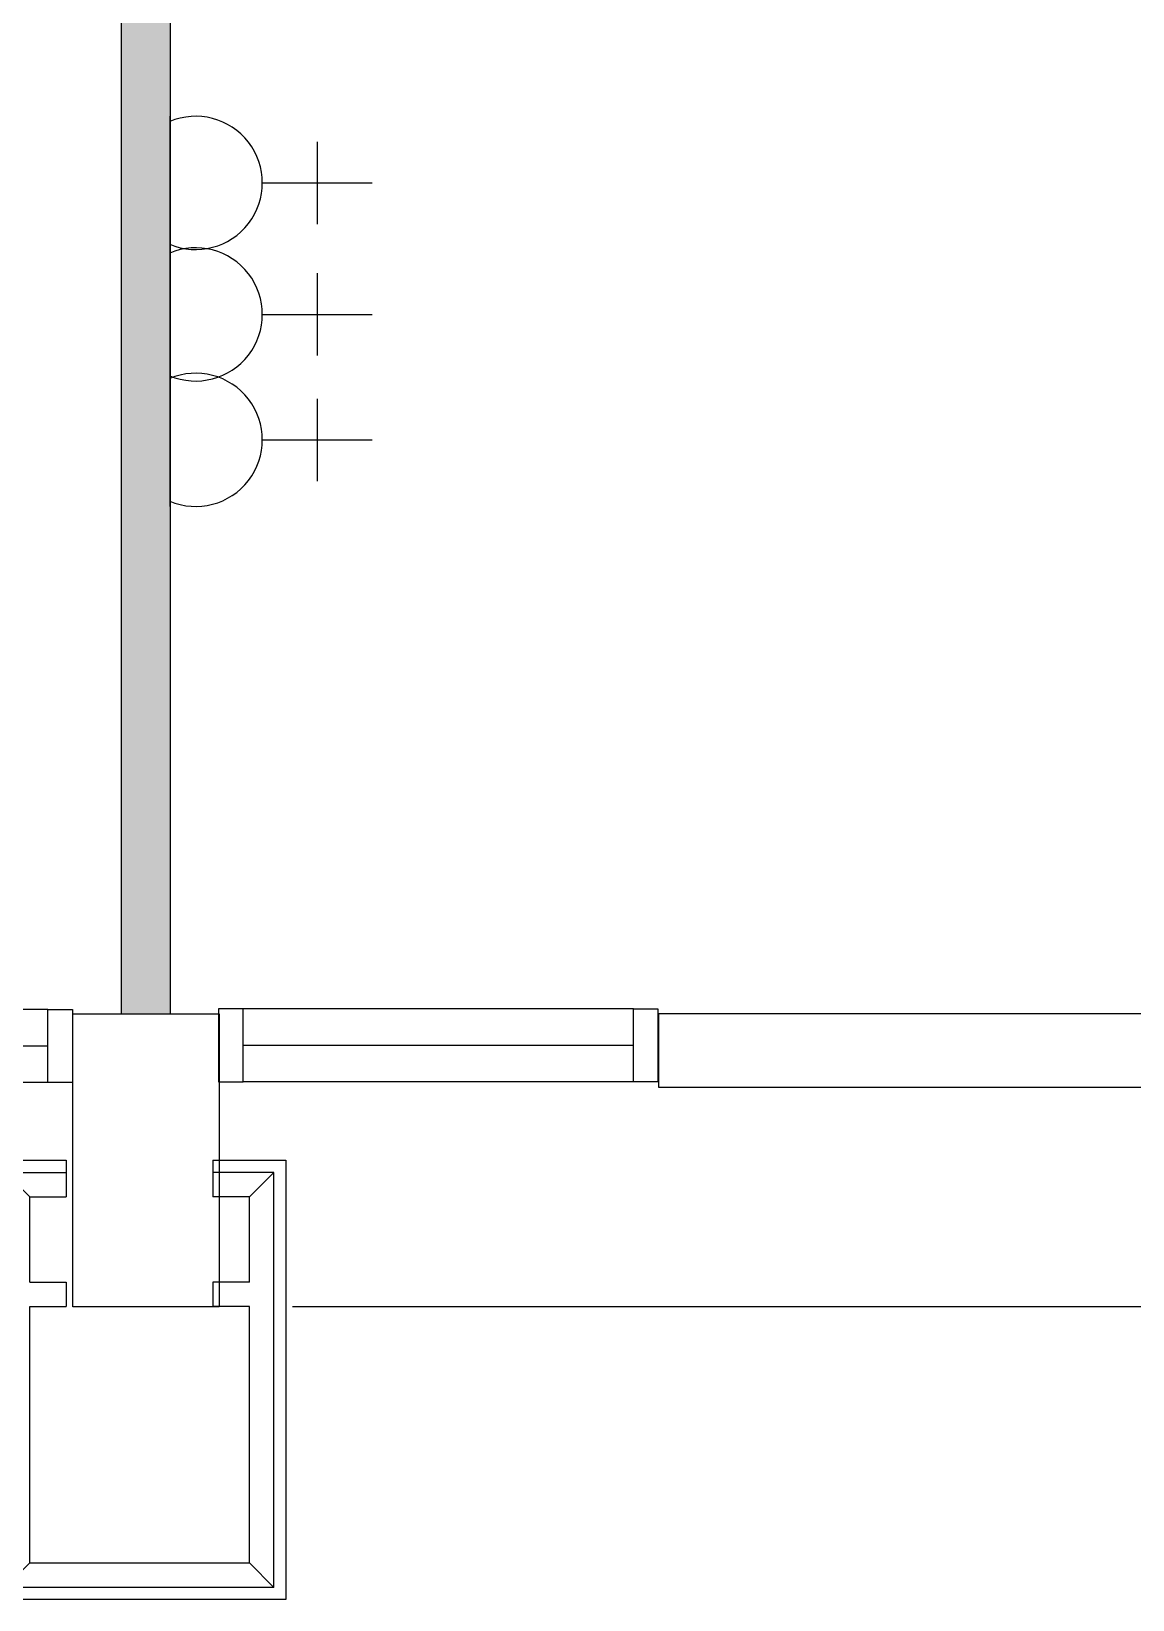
# Model space of a CAD drawing. Header units: inches. Extents: x -106706990 to 300603, y -86718466 to 1728185.
# Drawn here: x 138423 to 140679, y 18910 to 22123 of the extents above; entities that cross this region are included whole.
import ezdxf

# ---------------------------------------------------------------- set-up
doc = ezdxf.new("R2010")
doc.units = ezdxf.units.IN
doc.header["$MEASUREMENT"] = 0
doc.linetypes.add('DASHED2', pattern=[0.375, 0.25, -0.125])
for name, color, linetype in [('A-ARR', 4, 'Continuous'), ('A-COLUMN', 3, 'Continuous'), ('A-ELEV3', 9, 'Continuous'), ('A-HATCH', 8, 'Continuous'), ('A-NOTE', 2, 'Continuous'), ('A-PANEL', 13, 'Continuous'), ('A-PARTITION', 4, 'Continuous'), ('A-WALL', 1, 'Continuous'), ('A-WIN', 9, 'Continuous'), ('ELECT', 6, 'Continuous'), ('elk_LAMPU', 6, 'Continuous')]:
    doc.layers.add(name, color=color, linetype=linetype)
doc.layers.get('elk_LAMPU').off()

# ---------------------------------------------------------------- blocks, each defined once
blk = doc.blocks.new('A$C0ECF3D93')
at = {"layer": 'A-NOTE', "color": 8, "linetype": 'Continuous', "ltscale": 500}
for p, q in [((75, 825), (25, 875)), ((150, 875), (150, 825)), ((450, 875), (450, 825)), ((525, 825), (575, 875)), ((75, 650.3), (75, 825)), ((75, 825), (150, 825)), ((525, 825), (450, 825)), ((525, 650.3), (525, 825)), ((75, 650.3), (150, 650.3)), ((150, 650.3), (150, 600.3)), ((525, 650.3), (450, 650.3)), ((450, 650.3), (450, 600.3)), ((75, 75), (75, 600.3)), ((75, 600.3), (150, 600.3)), ((525, 600.3), (450, 600.3)), ((525, 75), (525, 600.3)), ((75, 75), (25, 25)), ((75, 75), (525, 75)), ((525, 75), (575, 25))]:
    blk.add_line(p, q, dxfattribs=at)
at = {"layer": 'A-PANEL', "color": 8}
for p, q in [((0, 0), (0, 900)), ((0, 900), (150, 900)), ((150, 900), (150, 875)), ((450, 900), (600, 900)), ((450, 900), (450, 875)), ((600, 900), (600, 0)), ((25, 875), (150, 875)), ((25, 25), (25, 875)), ((575, 875), (450, 875)), ((575, 25), (575, 875)), ((600, 0), (0, 0)), ((575, 25), (25, 25))]:
    blk.add_line(p, q, dxfattribs=at)
blk = doc.blocks.new('A$C04C40081')
at = {"layer": 'A-WIN', "color": 8}
for p, q in [((850, 150), (50, 150)), ((850, 75), (50, 75)), ((850, 0), (50, 0))]:
    blk.add_line(p, q, dxfattribs=at)
at = {"layer": 'A-WIN', "color": 8, "linetype": 'Continuous'}
for points in [[(50, 150), (0, 150), (0, 0), (50, 0)], [(850, 150), (900, 150), (900, 0), (850, 0)]]:
    blk.add_lwpolyline(points, close=True, dxfattribs=at)
blk = doc.blocks.new('SOCKET(in)')
at = {"layer": 'ELECT', "color": 6}
for p, q in [((86605160, -1198079.2), (86605160, -1197854.2)), ((86605075.7, -1197966.7), (86605244.4, -1197966.7)), ((86605023.6, -1198269), (86605296.4, -1198269))]:
    blk.add_line(p, q, dxfattribs=at)
blk.add_arc((86605160, -1198215.6), 136.4, 336.9763, 203.0237, dxfattribs=at)

msp = doc.modelspace()

# ---------------------------------------------------------------- hatches: boundary and pattern name
at = {"layer": 'A-HATCH'}
h = msp.add_hatch(dxfattribs=at)
h.set_pattern_fill('DOTS', color=8, scale=800)
h.set_pattern_definition([(0, (114889.653, -264791.58), (25, 50), [0, -50])])
h.paths.add_polyline_path([(141257.8, 24609.7), (141157.8, 24609.7), (141157.8, 24459.7), (141257.8, 24459.7), (141257.8, 24509.7)])
h.paths.add_polyline_path([(141157.8, 22559.7), (138657.8, 22559.7), (138657.8, 20109.7), (138707.8, 20109.7), (138707.8, 22459.7), (141257.8, 22459.7), (141257.8, 24459.7), (141157.8, 24459.7)])
h.paths.add_polyline_path([(138657.8, 22559.7), (138607.8, 22559.7), (138607.8, 20109.7), (138657.8, 20109.7)])
h.paths.add_polyline_path([(143332.8, 24609.7), (143332.8, 24509.7), (143382.8, 24509.7), (143382.8, 24609.7)])
h.paths.add_polyline_path([(142982.8, 24509.7), (142982.8, 24609.7), (142157.8, 24609.7), (142157.8, 24509.7)])

# ---------------------------------------------------------------- linework, layer by layer
at = {"layer": 'A-COLUMN', "color": 8}
msp.add_lwpolyline([(138807.8, 19509.7), (138507.8, 19509.7), (138507.8, 20109.7), (138807.8, 20109.7)], close=True, dxfattribs=at)
at = {"layer": 'A-ELEV3', "color": 8}
msp.add_line((142857.8, 19510), (138957.8, 19510), dxfattribs=at)
at = {"layer": 'A-PARTITION', "color": 8}
for p, q in [((138607.8, 20109.7), (138607.8, 22559.7)), ((138707.8, 20109.7), (138707.8, 22459.7))]:
    msp.add_line(p, q, dxfattribs=at)
at = {"layer": 'A-WALL', "color": 8, "linetype": 'Continuous', "ltscale": 900}
for p, q in [((142107.8, 20109.7), (139707.8, 20109.7)), ((139707.8, 20109.7), (139707.8, 19959.7)), ((139707.8, 19959.7), (142107.8, 19959.7))]:
    msp.add_line(p, q, dxfattribs=at)

# ---------------------------------------------------------------- block references
at = {"layer": 'A-ARR', "color": 8}
msp.add_blockref('A$C0ECF3D93', (138344.6, 18910.1), dxfattribs=at)
at = {"layer": 'A-WIN', "color": 8}
for p in [(137607, 19969.1), (138806.7, 19970.4)]:
    msp.add_blockref('A$C04C40081', p, dxfattribs=at)
at = {"layer": 'elk_LAMPU', "color": 0, "linetype": 'DASHED2', "lineweight": 18, "rotation": 270}
for p in [(1336975.4, 86626972.1), (1336975.4, 86626702.7), (1336975.4, 86626445.8)]:
    msp.add_blockref('SOCKET(in)', p, dxfattribs=at)

doc.saveas('drawing.dxf')
